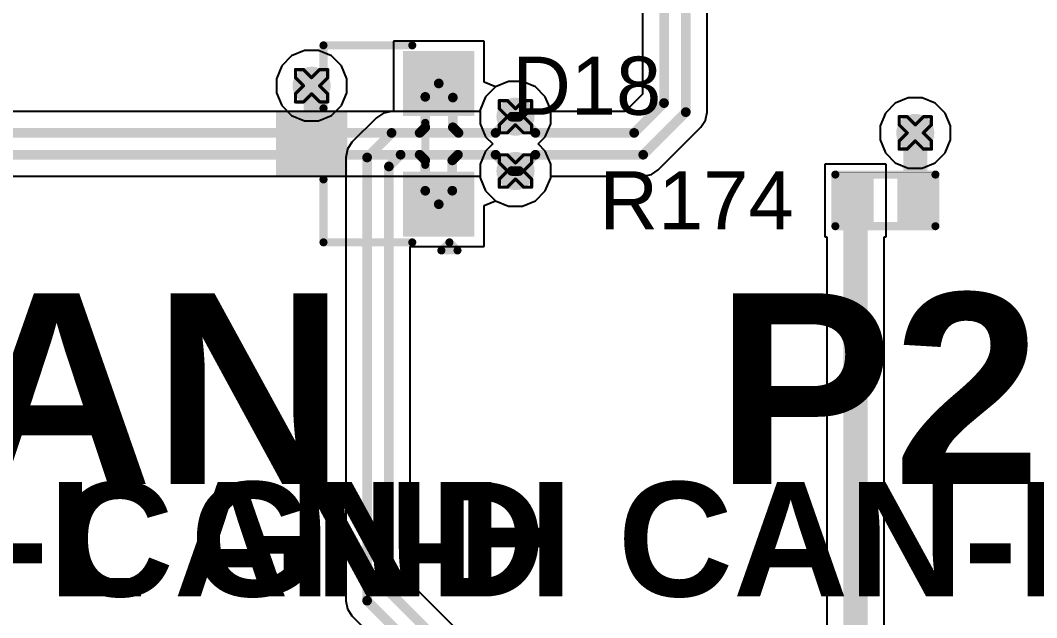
# Model space of a CAD drawing. Header units: inches. Extents: x -11 to 5379, y 0 to 5429.
# Drawn here: x 86.37 to 102.36, y 10.09 to 19.49 of the extents above; entities that cross this region are included whole.
import ezdxf

# ---------------------------------------------------------------- set-up
doc = ezdxf.new("R2010")
doc.units = ezdxf.units.IN
for name, color, linetype in [('Bottom Layer', 5, 'Continuous'), ('Drill Drawing', 1, 'Continuous'), ('GND', 16, 'Continuous'), ('PWR', 76, 'Continuous'), ('Top Layer', 1, 'Continuous'), ('Top Overlay', 2, 'Continuous'), ('Top Paste', 8, 'Continuous'), ('Top Solder', 216, 'Continuous'), ('Via Holes', 16, 'Continuous')]:
    doc.layers.add(name, color=color, linetype=linetype)
doc.styles.add('Arial', font='', dxfattribs={"height": 0.2})
doc.styles.add('Arial_Bold', font='', dxfattribs={"height": 0.2})
doc.styles.get('Arial').set_extended_font_data('Arial')
doc.styles.get('Arial_Bold').set_extended_font_data('Arial', bold=True)

# ---------------------------------------------------------------- blocks, each defined once
blk = doc.blocks.new('R___0402_303')
at = {"layer": 'Top Layer'}
for points in [[(-0.699, -0.318), (-0.699, 0.318), (-0.241, 0.318), (-0.241, -0.318)], [(0.241, -0.318), (0.241, 0.318), (0.699, 0.318), (0.699, -0.318)]]:
    blk.add_hatch(color=1, dxfattribs=at).paths.add_polyline_path(points)
at = {"layer": 'Top Paste'}
for points in [[(-0.699, -0.318), (-0.699, 0.318), (-0.241, 0.318), (-0.241, -0.318)], [(0.241, -0.318), (0.241, 0.318), (0.699, 0.318), (0.699, -0.318)]]:
    blk.add_hatch(color=8, dxfattribs=at).paths.add_polyline_path(points)
at = {"layer": 'Top Solder'}
for points in [[(-0.754, -0.373), (-0.754, 0.373), (-0.186, 0.373), (-0.186, -0.373)], [(0.186, -0.373), (0.186, 0.373), (0.754, 0.373), (0.754, -0.373)]]:
    blk.add_hatch(color=216, dxfattribs=at).paths.add_polyline_path(points)
at = {"layer": 'Top Overlay'}
for points in [[(-0.787, 0.406, 0.127, 0.127, 0), (-0.787, -0.406, 0.127, 0.127, 0)], [(0.787, 0.406, 0.127, 0.127, 0), (-0.787, 0.406, 0.127, 0.127, 0)], [(0.787, 0.406, 0.127, 0.127, 0), (0.787, -0.406, 0.127, 0.127, 0)], [(0.787, -0.406, 0.127, 0.127, 0), (-0.787, -0.406, 0.127, 0.127, 0)], [(0.813, -0.432, 0.00323, 0.00323, 0), (-0.813, -0.432, 0.00323, 0.00323, 0)]]:
    blk.add_lwpolyline(points, format="xyseb", dxfattribs=at)
for points in [[(-0.819, 0.406, 0.0635, 0.0635, 1), (-0.756, 0.406, 0.0635, 0.0635, 1)], [(-0.819, 0.406, 0.0635, 0.0635, 1), (-0.756, 0.406, 0.0635, 0.0635, 1)], [(0.756, 0.406, 0.0635, 0.0635, 1), (0.819, 0.406, 0.0635, 0.0635, 1)], [(0.756, 0.406, 0.0635, 0.0635, 1), (0.819, 0.406, 0.0635, 0.0635, 1)], [(-0.819, -0.406, 0.0635, 0.0635, 1), (-0.756, -0.406, 0.0635, 0.0635, 1)], [(-0.819, -0.406, 0.0635, 0.0635, 1), (-0.756, -0.406, 0.0635, 0.0635, 1)], [(-0.814, -0.432, 0.00161, 0.00161, 1), (-0.812, -0.432, 0.00161, 0.00161, 1)], [(0.756, -0.406, 0.0635, 0.0635, 1), (0.819, -0.406, 0.0635, 0.0635, 1)], [(0.756, -0.406, 0.0635, 0.0635, 1), (0.819, -0.406, 0.0635, 0.0635, 1)], [(0.812, -0.432, 0.00161, 0.00161, 1), (0.814, -0.432, 0.00161, 0.00161, 1)]]:
    blk.add_lwpolyline(points, format="xyseb", close=True, dxfattribs=at)
blk = doc.blocks.new('SOT_23_565')
at = {"layer": 'Top Layer'}
for points in [[(-0.41, 1.46), (0.41, 1.46), (0.41, 0.54), (-0.41, 0.54)], [(-1.36, -0.54), (-0.54, -0.54), (-0.54, -1.46), (-1.36, -1.46)], [(0.54, -0.54), (1.36, -0.54), (1.36, -1.46), (0.54, -1.46)]]:
    blk.add_hatch(color=1, dxfattribs=at).paths.add_polyline_path(points)
at = {"layer": 'Top Paste'}
for points in [[(-0.41, 1.46), (0.41, 1.46), (0.41, 0.54), (-0.41, 0.54)], [(-1.36, -0.54), (-0.54, -0.54), (-0.54, -1.46), (-1.36, -1.46)], [(0.54, -0.54), (1.36, -0.54), (1.36, -1.46), (0.54, -1.46)]]:
    blk.add_hatch(color=8, dxfattribs=at).paths.add_polyline_path(points)
at = {"layer": 'Top Solder'}
for points in [[(-0.512, 1.562), (0.512, 1.562), (0.512, 0.438), (-0.512, 0.438)], [(-1.462, -0.438), (-0.438, -0.438), (-0.438, -1.562), (-1.462, -1.562)], [(0.438, -0.438), (1.462, -0.438), (1.462, -1.562), (0.438, -1.562)]]:
    blk.add_hatch(color=216, dxfattribs=at).paths.add_polyline_path(points)
at = {"layer": 'Top Overlay'}
for points in [[(-1.549, 0.813, 0.127, 0.127, 0), (-0.559, 0.813, 0.127, 0.127, 0)], [(-1.549, 0.813, 0.127, 0.127, 0), (-1.549, -0.584, 0.127, 0.127, 0)], [(0.559, 0.813, 0.127, 0.127, 0), (1.549, 0.813, 0.127, 0.127, 0)], [(1.549, 0.813, 0.127, 0.127, 0), (1.549, -0.584, 0.127, 0.127, 0)], [(-0.33, -0.787, 0.127, 0.127, 0), (0.33, -0.787, 0.127, 0.127, 0)], [(-1.676, -1.041, 0.127, 0.127, 0), (-1.676, -1.295, 0.127, 0.127, 0)], [(-1.676, -1.041, 0.127, 0.127, 0), (-1.549, -1.168, 0.127, 0.127, 0)], [(-1.549, -1.168, 0.127, 0.127, 0), (-1.676, -1.295, 0.127, 0.127, 0)]]:
    blk.add_lwpolyline(points, format="xyseb", dxfattribs=at)
for points in [[(-1.581, 0.813, 0.0635, 0.0635, 1), (-1.518, 0.813, 0.0635, 0.0635, 1)], [(-1.581, 0.813, 0.0635, 0.0635, 1), (-1.518, 0.813, 0.0635, 0.0635, 1)], [(-0.591, 0.813, 0.0635, 0.0635, 1), (-0.527, 0.813, 0.0635, 0.0635, 1)], [(0.527, 0.813, 0.0635, 0.0635, 1), (0.591, 0.813, 0.0635, 0.0635, 1)], [(1.518, 0.813, 0.0635, 0.0635, 1), (1.581, 0.813, 0.0635, 0.0635, 1)], [(1.518, 0.813, 0.0635, 0.0635, 1), (1.581, 0.813, 0.0635, 0.0635, 1)], [(-1.581, -0.584, 0.0635, 0.0635, 1), (-1.518, -0.584, 0.0635, 0.0635, 1)], [(1.518, -0.584, 0.0635, 0.0635, 1), (1.581, -0.584, 0.0635, 0.0635, 1)], [(-0.362, -0.787, 0.0635, 0.0635, 1), (-0.298, -0.787, 0.0635, 0.0635, 1)], [(0.298, -0.787, 0.0635, 0.0635, 1), (0.362, -0.787, 0.0635, 0.0635, 1)], [(-1.708, -1.041, 0.0635, 0.0635, 1), (-1.645, -1.041, 0.0635, 0.0635, 1)], [(-1.708, -1.041, 0.0635, 0.0635, 1), (-1.645, -1.041, 0.0635, 0.0635, 1)], [(-1.581, -1.168, 0.0635, 0.0635, 1), (-1.518, -1.168, 0.0635, 0.0635, 1)], [(-1.581, -1.168, 0.0635, 0.0635, 1), (-1.518, -1.168, 0.0635, 0.0635, 1)], [(-1.708, -1.295, 0.0635, 0.0635, 1), (-1.645, -1.295, 0.0635, 0.0635, 1)], [(-1.708, -1.295, 0.0635, 0.0635, 1), (-1.645, -1.295, 0.0635, 0.0635, 1)]]:
    blk.add_lwpolyline(points, format="xyseb", close=True, dxfattribs=at)

msp = doc.modelspace()

# ---------------------------------------------------------------- hatches: boundary and pattern name
at = {"layer": 'Bottom Layer'}
h = msp.add_hatch(color=5, dxfattribs=at)
edge = h.paths.add_edge_path()
edge.add_arc((90.951, 18.459), 0.3, 0, 360)
h = msp.add_hatch(color=5, dxfattribs=at)
edge = h.paths.add_edge_path()
edge.add_arc((94.158, 17.972), 0.3, 0, 360)
h = msp.add_hatch(color=5, dxfattribs=at)
edge = h.paths.add_edge_path()
edge.add_arc((100.447, 17.717), 0.3, 0, 360)
h = msp.add_hatch(color=5, dxfattribs=at)
edge = h.paths.add_edge_path()
edge.add_arc((94.158, 17.118), 0.3, 0, 360)
at = {"layer": 'GND'}
h = msp.add_hatch(color=16, dxfattribs=at)
edge = h.paths.add_edge_path()
edge.add_arc((90.951, 18.459), 0.3, 0, 360)
h = msp.add_hatch(color=16, dxfattribs=at)
edge = h.paths.add_edge_path()
edge.add_arc((94.158, 17.972), 0.3, 0, 360)
h = msp.add_hatch(color=16, dxfattribs=at)
edge = h.paths.add_edge_path()
edge.add_arc((100.447, 17.717), 0.3, 0, 360)
h = msp.add_hatch(color=16, dxfattribs=at)
edge = h.paths.add_edge_path()
edge.add_arc((94.158, 17.118), 0.3, 0, 360)
at = {"layer": 'PWR'}
h = msp.add_hatch(color=76, dxfattribs=at)
edge = h.paths.add_edge_path()
edge.add_arc((90.951, 18.459), 0.3, 0, 360)
h = msp.add_hatch(color=76, dxfattribs=at)
edge = h.paths.add_edge_path()
edge.add_arc((94.158, 17.972), 0.3, 0, 360)
h = msp.add_hatch(color=76, dxfattribs=at)
edge = h.paths.add_edge_path()
edge.add_arc((100.447, 17.717), 0.3, 0, 360)
h = msp.add_hatch(color=76, dxfattribs=at)
edge = h.paths.add_edge_path()
edge.add_arc((94.158, 17.118), 0.3, 0, 360)
at = {"layer": 'Top Layer'}
h = msp.add_hatch(color=1, dxfattribs=at)
edge = h.paths.add_edge_path()
edge.add_arc((90.951, 18.459), 0.3, 0, 360)
h = msp.add_hatch(color=1, dxfattribs=at)
edge = h.paths.add_edge_path()
edge.add_arc((94.158, 17.972), 0.3, 0, 360)
h = msp.add_hatch(color=1, dxfattribs=at)
edge = h.paths.add_edge_path()
edge.add_arc((100.447, 17.717), 0.3, 0, 360)
h = msp.add_hatch(color=1, dxfattribs=at)
edge = h.paths.add_edge_path()
edge.add_arc((94.158, 17.118), 0.3, 0, 360)
at = {"layer": 'Via Holes'}
h = msp.add_hatch(color=7, dxfattribs=at)
edge = h.paths.add_edge_path()
edge.add_arc((90.951, 18.459), 0.15, 0, 360)
h = msp.add_hatch(color=7, dxfattribs=at)
edge = h.paths.add_edge_path()
edge.add_arc((94.158, 17.972), 0.15, 0, 360)
h = msp.add_hatch(color=7, dxfattribs=at)
edge = h.paths.add_edge_path()
edge.add_arc((100.447, 17.717), 0.15, 0, 360)
h = msp.add_hatch(color=7, dxfattribs=at)
edge = h.paths.add_edge_path()
edge.add_arc((94.158, 17.118), 0.15, 0, 360)

# ---------------------------------------------------------------- linework, layer by layer
at = {"layer": 'Bottom Layer'}
for p, q in [((93.844, 18.442), (93.688, 18.286)), ((94.048, 18.526), (93.844, 18.442)), ((94.268, 18.526), (94.048, 18.526)), ((94.472, 18.442), (94.268, 18.526)), ((94.627, 18.286), (94.472, 18.442)), ((93.688, 18.286), (93.604, 18.082)), ((94.712, 18.082), (94.627, 18.286)), ((93.604, 18.082), (93.604, 18.053)), ((94.712, 17.862), (94.712, 18.082)), ((93.604, 18.053), (85.889, 18.053)), ((94.627, 17.658), (94.712, 17.862)), ((94.514, 17.545), (94.627, 17.658)), ((94.627, 17.432), (94.514, 17.545)), ((94.712, 17.228), (94.627, 17.432)), ((94.712, 17.008), (94.712, 17.228)), ((86.031, 17.037), (93.604, 17.037)), ((93.604, 17.037), (93.604, 17.008)), ((93.604, 17.008), (93.688, 16.804)), ((94.627, 16.804), (94.712, 17.008)), ((93.688, 16.804), (93.844, 16.649)), ((94.472, 16.649), (94.627, 16.804)), ((93.844, 16.649), (94.048, 16.564)), ((94.268, 16.564), (94.472, 16.649)), ((94.048, 16.564), (94.268, 16.564))]:
    msp.add_line(p, q, dxfattribs=at)
for points in [[(93.845, 17.717, 0.152, 0.152, 0), (94.1, 17.972, 0.152, 0.152, 0)], [(94.1, 17.972, 0.152, 0.152, 0), (94.158, 17.972, 0.152, 0.152, 0)], [(85.889, 17.717, 0.152, 0.152, 0), (93.845, 17.717, 0.152, 0.152, 0)], [(86.031, 17.374, 0.152, 0.152, 0), (93.845, 17.374, 0.152, 0.152, 0)], [(93.845, 17.374, 0.152, 0.152, 0), (94.1, 17.118, 0.152, 0.152, 0)], [(94.1, 17.118, 0.152, 0.152, 0), (94.158, 17.118, 0.152, 0.152, 0)]]:
    msp.add_lwpolyline(points, format="xyseb", dxfattribs=at)
for points in [[(94.062, 17.972, 0.0762, 0.0762, 1), (94.138, 17.972, 0.0762, 0.0762, 1)], [(94.062, 17.972, 0.0762, 0.0762, 1), (94.138, 17.972, 0.0762, 0.0762, 1)], [(94.12, 17.972, 0.0762, 0.0762, 1), (94.196, 17.972, 0.0762, 0.0762, 1)], [(93.807, 17.717, 0.0762, 0.0762, 1), (93.883, 17.717, 0.0762, 0.0762, 1)], [(93.807, 17.717, 0.0762, 0.0762, 1), (93.883, 17.717, 0.0762, 0.0762, 1)], [(93.807, 17.374, 0.0762, 0.0762, 1), (93.883, 17.374, 0.0762, 0.0762, 1)], [(93.807, 17.374, 0.0762, 0.0762, 1), (93.883, 17.374, 0.0762, 0.0762, 1)], [(94.062, 17.118, 0.0762, 0.0762, 1), (94.138, 17.118, 0.0762, 0.0762, 1)], [(94.062, 17.118, 0.0762, 0.0762, 1), (94.138, 17.118, 0.0762, 0.0762, 1)], [(94.12, 17.118, 0.0762, 0.0762, 1), (94.196, 17.118, 0.0762, 0.0762, 1)]]:
    msp.add_lwpolyline(points, format="xyseb", close=True, dxfattribs=at)
at = {"layer": 'Drill Drawing'}
for points in [[(90.697, 18.586, 0.0508, 0.0508, 0), (90.697, 18.713, 0.0508, 0.0508, 0)], [(90.697, 18.713, 0.0508, 0.0508, 0), (90.824, 18.713, 0.0508, 0.0508, 0)], [(90.824, 18.713, 0.0508, 0.0508, 0), (90.951, 18.586, 0.0508, 0.0508, 0)], [(90.951, 18.586, 0.0508, 0.0508, 0), (91.078, 18.713, 0.0508, 0.0508, 0)], [(91.078, 18.713, 0.0508, 0.0508, 0), (91.205, 18.713, 0.0508, 0.0508, 0)], [(91.205, 18.586, 0.0508, 0.0508, 0), (91.205, 18.713, 0.0508, 0.0508, 0)], [(90.697, 18.586, 0.0508, 0.0508, 0), (90.824, 18.459, 0.0508, 0.0508, 0)], [(91.078, 18.459, 0.0508, 0.0508, 0), (91.205, 18.586, 0.0508, 0.0508, 0)], [(90.697, 18.332, 0.0508, 0.0508, 0), (90.824, 18.459, 0.0508, 0.0508, 0)], [(91.078, 18.459, 0.0508, 0.0508, 0), (91.205, 18.332, 0.0508, 0.0508, 0)], [(90.697, 18.205, 0.0508, 0.0508, 0), (90.697, 18.332, 0.0508, 0.0508, 0)], [(90.697, 18.205, 0.0508, 0.0508, 0), (90.824, 18.205, 0.0508, 0.0508, 0)], [(90.824, 18.205, 0.0508, 0.0508, 0), (90.951, 18.332, 0.0508, 0.0508, 0)], [(90.951, 18.332, 0.0508, 0.0508, 0), (91.078, 18.205, 0.0508, 0.0508, 0)], [(91.078, 18.205, 0.0508, 0.0508, 0), (91.205, 18.205, 0.0508, 0.0508, 0)], [(91.205, 18.205, 0.0508, 0.0508, 0), (91.205, 18.332, 0.0508, 0.0508, 0)], [(93.904, 18.099, 0.0508, 0.0508, 0), (93.904, 18.226, 0.0508, 0.0508, 0)], [(93.904, 18.226, 0.0508, 0.0508, 0), (94.031, 18.226, 0.0508, 0.0508, 0)], [(94.031, 18.226, 0.0508, 0.0508, 0), (94.158, 18.099, 0.0508, 0.0508, 0)], [(94.158, 18.099, 0.0508, 0.0508, 0), (94.285, 18.226, 0.0508, 0.0508, 0)], [(94.285, 18.226, 0.0508, 0.0508, 0), (94.412, 18.226, 0.0508, 0.0508, 0)], [(94.412, 18.099, 0.0508, 0.0508, 0), (94.412, 18.226, 0.0508, 0.0508, 0)], [(93.904, 18.099, 0.0508, 0.0508, 0), (94.031, 17.972, 0.0508, 0.0508, 0)], [(94.285, 17.972, 0.0508, 0.0508, 0), (94.412, 18.099, 0.0508, 0.0508, 0)], [(93.904, 17.845, 0.0508, 0.0508, 0), (94.031, 17.972, 0.0508, 0.0508, 0)], [(94.285, 17.972, 0.0508, 0.0508, 0), (94.412, 17.845, 0.0508, 0.0508, 0)], [(100.193, 17.844, 0.0508, 0.0508, 0), (100.193, 17.971, 0.0508, 0.0508, 0)], [(100.193, 17.971, 0.0508, 0.0508, 0), (100.32, 17.971, 0.0508, 0.0508, 0)], [(100.32, 17.971, 0.0508, 0.0508, 0), (100.447, 17.844, 0.0508, 0.0508, 0)], [(100.447, 17.844, 0.0508, 0.0508, 0), (100.574, 17.971, 0.0508, 0.0508, 0)], [(100.574, 17.971, 0.0508, 0.0508, 0), (100.701, 17.971, 0.0508, 0.0508, 0)], [(100.701, 17.844, 0.0508, 0.0508, 0), (100.701, 17.971, 0.0508, 0.0508, 0)], [(93.904, 17.718, 0.0508, 0.0508, 0), (93.904, 17.845, 0.0508, 0.0508, 0)], [(94.031, 17.718, 0.0508, 0.0508, 0), (94.158, 17.845, 0.0508, 0.0508, 0)], [(94.158, 17.845, 0.0508, 0.0508, 0), (94.285, 17.718, 0.0508, 0.0508, 0)], [(94.412, 17.718, 0.0508, 0.0508, 0), (94.412, 17.845, 0.0508, 0.0508, 0)], [(100.193, 17.844, 0.0508, 0.0508, 0), (100.32, 17.717, 0.0508, 0.0508, 0)], [(100.574, 17.717, 0.0508, 0.0508, 0), (100.701, 17.844, 0.0508, 0.0508, 0)], [(93.904, 17.718, 0.0508, 0.0508, 0), (94.031, 17.718, 0.0508, 0.0508, 0)], [(94.285, 17.718, 0.0508, 0.0508, 0), (94.412, 17.718, 0.0508, 0.0508, 0)], [(100.193, 17.59, 0.0508, 0.0508, 0), (100.32, 17.717, 0.0508, 0.0508, 0)], [(100.193, 17.463, 0.0508, 0.0508, 0), (100.193, 17.59, 0.0508, 0.0508, 0)], [(100.32, 17.463, 0.0508, 0.0508, 0), (100.447, 17.59, 0.0508, 0.0508, 0)], [(100.447, 17.59, 0.0508, 0.0508, 0), (100.574, 17.463, 0.0508, 0.0508, 0)], [(100.574, 17.717, 0.0508, 0.0508, 0), (100.701, 17.59, 0.0508, 0.0508, 0)], [(100.701, 17.463, 0.0508, 0.0508, 0), (100.701, 17.59, 0.0508, 0.0508, 0)], [(100.193, 17.463, 0.0508, 0.0508, 0), (100.32, 17.463, 0.0508, 0.0508, 0)], [(100.574, 17.463, 0.0508, 0.0508, 0), (100.701, 17.463, 0.0508, 0.0508, 0)], [(93.904, 17.245, 0.0508, 0.0508, 0), (93.904, 17.372, 0.0508, 0.0508, 0)], [(93.904, 17.372, 0.0508, 0.0508, 0), (94.031, 17.372, 0.0508, 0.0508, 0)], [(93.904, 17.245, 0.0508, 0.0508, 0), (94.031, 17.118, 0.0508, 0.0508, 0)], [(94.031, 17.372, 0.0508, 0.0508, 0), (94.158, 17.245, 0.0508, 0.0508, 0)], [(94.158, 17.245, 0.0508, 0.0508, 0), (94.285, 17.372, 0.0508, 0.0508, 0)], [(94.285, 17.372, 0.0508, 0.0508, 0), (94.412, 17.372, 0.0508, 0.0508, 0)], [(94.285, 17.118, 0.0508, 0.0508, 0), (94.412, 17.245, 0.0508, 0.0508, 0)], [(94.412, 17.245, 0.0508, 0.0508, 0), (94.412, 17.372, 0.0508, 0.0508, 0)], [(93.904, 16.991, 0.0508, 0.0508, 0), (94.031, 17.118, 0.0508, 0.0508, 0)], [(94.285, 17.118, 0.0508, 0.0508, 0), (94.412, 16.991, 0.0508, 0.0508, 0)], [(93.904, 16.864, 0.0508, 0.0508, 0), (93.904, 16.991, 0.0508, 0.0508, 0)], [(94.031, 16.864, 0.0508, 0.0508, 0), (94.158, 16.991, 0.0508, 0.0508, 0)], [(94.158, 16.991, 0.0508, 0.0508, 0), (94.285, 16.864, 0.0508, 0.0508, 0)], [(94.412, 16.864, 0.0508, 0.0508, 0), (94.412, 16.991, 0.0508, 0.0508, 0)], [(93.904, 16.864, 0.0508, 0.0508, 0), (94.031, 16.864, 0.0508, 0.0508, 0)], [(94.285, 16.864, 0.0508, 0.0508, 0), (94.412, 16.864, 0.0508, 0.0508, 0)]]:
    msp.add_lwpolyline(points, format="xyseb", dxfattribs=at)
for points in [[(90.684, 18.713, 0.0254, 0.0254, 1), (90.709, 18.713, 0.0254, 0.0254, 1)], [(90.684, 18.713, 0.0254, 0.0254, 1), (90.709, 18.713, 0.0254, 0.0254, 1)], [(90.811, 18.713, 0.0254, 0.0254, 1), (90.836, 18.713, 0.0254, 0.0254, 1)], [(90.811, 18.713, 0.0254, 0.0254, 1), (90.836, 18.713, 0.0254, 0.0254, 1)], [(91.065, 18.713, 0.0254, 0.0254, 1), (91.09, 18.713, 0.0254, 0.0254, 1)], [(91.065, 18.713, 0.0254, 0.0254, 1), (91.09, 18.713, 0.0254, 0.0254, 1)], [(91.192, 18.713, 0.0254, 0.0254, 1), (91.217, 18.713, 0.0254, 0.0254, 1)], [(91.192, 18.713, 0.0254, 0.0254, 1), (91.217, 18.713, 0.0254, 0.0254, 1)], [(90.684, 18.586, 0.0254, 0.0254, 1), (90.709, 18.586, 0.0254, 0.0254, 1)], [(90.684, 18.586, 0.0254, 0.0254, 1), (90.709, 18.586, 0.0254, 0.0254, 1)], [(90.938, 18.586, 0.0254, 0.0254, 1), (90.963, 18.586, 0.0254, 0.0254, 1)], [(90.938, 18.586, 0.0254, 0.0254, 1), (90.963, 18.586, 0.0254, 0.0254, 1)], [(91.192, 18.586, 0.0254, 0.0254, 1), (91.217, 18.586, 0.0254, 0.0254, 1)], [(91.192, 18.586, 0.0254, 0.0254, 1), (91.217, 18.586, 0.0254, 0.0254, 1)], [(90.811, 18.459, 0.0254, 0.0254, 1), (90.836, 18.459, 0.0254, 0.0254, 1)], [(90.811, 18.459, 0.0254, 0.0254, 1), (90.836, 18.459, 0.0254, 0.0254, 1)], [(91.065, 18.459, 0.0254, 0.0254, 1), (91.09, 18.459, 0.0254, 0.0254, 1)], [(91.065, 18.459, 0.0254, 0.0254, 1), (91.09, 18.459, 0.0254, 0.0254, 1)], [(90.684, 18.332, 0.0254, 0.0254, 1), (90.709, 18.332, 0.0254, 0.0254, 1)], [(90.684, 18.332, 0.0254, 0.0254, 1), (90.709, 18.332, 0.0254, 0.0254, 1)], [(90.684, 18.205, 0.0254, 0.0254, 1), (90.709, 18.205, 0.0254, 0.0254, 1)], [(90.684, 18.205, 0.0254, 0.0254, 1), (90.709, 18.205, 0.0254, 0.0254, 1)], [(90.811, 18.205, 0.0254, 0.0254, 1), (90.836, 18.205, 0.0254, 0.0254, 1)], [(90.811, 18.205, 0.0254, 0.0254, 1), (90.836, 18.205, 0.0254, 0.0254, 1)], [(90.938, 18.332, 0.0254, 0.0254, 1), (90.963, 18.332, 0.0254, 0.0254, 1)], [(90.938, 18.332, 0.0254, 0.0254, 1), (90.963, 18.332, 0.0254, 0.0254, 1)], [(91.065, 18.205, 0.0254, 0.0254, 1), (91.09, 18.205, 0.0254, 0.0254, 1)], [(91.065, 18.205, 0.0254, 0.0254, 1), (91.09, 18.205, 0.0254, 0.0254, 1)], [(91.192, 18.332, 0.0254, 0.0254, 1), (91.217, 18.332, 0.0254, 0.0254, 1)], [(91.192, 18.332, 0.0254, 0.0254, 1), (91.217, 18.332, 0.0254, 0.0254, 1)], [(91.192, 18.205, 0.0254, 0.0254, 1), (91.217, 18.205, 0.0254, 0.0254, 1)], [(91.192, 18.205, 0.0254, 0.0254, 1), (91.217, 18.205, 0.0254, 0.0254, 1)], [(93.891, 18.226, 0.0254, 0.0254, 1), (93.916, 18.226, 0.0254, 0.0254, 1)], [(93.891, 18.226, 0.0254, 0.0254, 1), (93.916, 18.226, 0.0254, 0.0254, 1)], [(94.018, 18.226, 0.0254, 0.0254, 1), (94.043, 18.226, 0.0254, 0.0254, 1)], [(94.018, 18.226, 0.0254, 0.0254, 1), (94.043, 18.226, 0.0254, 0.0254, 1)], [(94.272, 18.226, 0.0254, 0.0254, 1), (94.297, 18.226, 0.0254, 0.0254, 1)], [(94.272, 18.226, 0.0254, 0.0254, 1), (94.297, 18.226, 0.0254, 0.0254, 1)], [(94.399, 18.226, 0.0254, 0.0254, 1), (94.424, 18.226, 0.0254, 0.0254, 1)], [(94.399, 18.226, 0.0254, 0.0254, 1), (94.424, 18.226, 0.0254, 0.0254, 1)], [(93.891, 18.099, 0.0254, 0.0254, 1), (93.916, 18.099, 0.0254, 0.0254, 1)], [(93.891, 18.099, 0.0254, 0.0254, 1), (93.916, 18.099, 0.0254, 0.0254, 1)], [(94.145, 18.099, 0.0254, 0.0254, 1), (94.17, 18.099, 0.0254, 0.0254, 1)], [(94.145, 18.099, 0.0254, 0.0254, 1), (94.17, 18.099, 0.0254, 0.0254, 1)], [(94.399, 18.099, 0.0254, 0.0254, 1), (94.424, 18.099, 0.0254, 0.0254, 1)], [(94.399, 18.099, 0.0254, 0.0254, 1), (94.424, 18.099, 0.0254, 0.0254, 1)], [(94.018, 17.972, 0.0254, 0.0254, 1), (94.043, 17.972, 0.0254, 0.0254, 1)], [(94.018, 17.972, 0.0254, 0.0254, 1), (94.043, 17.972, 0.0254, 0.0254, 1)], [(94.272, 17.972, 0.0254, 0.0254, 1), (94.297, 17.972, 0.0254, 0.0254, 1)], [(94.272, 17.972, 0.0254, 0.0254, 1), (94.297, 17.972, 0.0254, 0.0254, 1)], [(100.18, 17.971, 0.0254, 0.0254, 1), (100.206, 17.971, 0.0254, 0.0254, 1)], [(100.18, 17.971, 0.0254, 0.0254, 1), (100.206, 17.971, 0.0254, 0.0254, 1)], [(100.307, 17.971, 0.0254, 0.0254, 1), (100.333, 17.971, 0.0254, 0.0254, 1)], [(100.307, 17.971, 0.0254, 0.0254, 1), (100.333, 17.971, 0.0254, 0.0254, 1)], [(100.561, 17.971, 0.0254, 0.0254, 1), (100.587, 17.971, 0.0254, 0.0254, 1)], [(100.561, 17.971, 0.0254, 0.0254, 1), (100.587, 17.971, 0.0254, 0.0254, 1)], [(100.688, 17.971, 0.0254, 0.0254, 1), (100.714, 17.971, 0.0254, 0.0254, 1)], [(100.688, 17.971, 0.0254, 0.0254, 1), (100.714, 17.971, 0.0254, 0.0254, 1)], [(93.891, 17.845, 0.0254, 0.0254, 1), (93.916, 17.845, 0.0254, 0.0254, 1)], [(93.891, 17.845, 0.0254, 0.0254, 1), (93.916, 17.845, 0.0254, 0.0254, 1)], [(94.145, 17.845, 0.0254, 0.0254, 1), (94.17, 17.845, 0.0254, 0.0254, 1)], [(94.145, 17.845, 0.0254, 0.0254, 1), (94.17, 17.845, 0.0254, 0.0254, 1)], [(94.399, 17.845, 0.0254, 0.0254, 1), (94.424, 17.845, 0.0254, 0.0254, 1)], [(94.399, 17.845, 0.0254, 0.0254, 1), (94.424, 17.845, 0.0254, 0.0254, 1)], [(100.18, 17.844, 0.0254, 0.0254, 1), (100.206, 17.844, 0.0254, 0.0254, 1)], [(100.18, 17.844, 0.0254, 0.0254, 1), (100.206, 17.844, 0.0254, 0.0254, 1)], [(100.434, 17.844, 0.0254, 0.0254, 1), (100.46, 17.844, 0.0254, 0.0254, 1)], [(100.434, 17.844, 0.0254, 0.0254, 1), (100.46, 17.844, 0.0254, 0.0254, 1)], [(100.688, 17.844, 0.0254, 0.0254, 1), (100.714, 17.844, 0.0254, 0.0254, 1)], [(100.688, 17.844, 0.0254, 0.0254, 1), (100.714, 17.844, 0.0254, 0.0254, 1)], [(93.891, 17.718, 0.0254, 0.0254, 1), (93.916, 17.718, 0.0254, 0.0254, 1)], [(93.891, 17.718, 0.0254, 0.0254, 1), (93.916, 17.718, 0.0254, 0.0254, 1)], [(94.018, 17.718, 0.0254, 0.0254, 1), (94.043, 17.718, 0.0254, 0.0254, 1)], [(94.018, 17.718, 0.0254, 0.0254, 1), (94.043, 17.718, 0.0254, 0.0254, 1)], [(94.272, 17.718, 0.0254, 0.0254, 1), (94.297, 17.718, 0.0254, 0.0254, 1)], [(94.272, 17.718, 0.0254, 0.0254, 1), (94.297, 17.718, 0.0254, 0.0254, 1)], [(94.399, 17.718, 0.0254, 0.0254, 1), (94.424, 17.718, 0.0254, 0.0254, 1)], [(94.399, 17.718, 0.0254, 0.0254, 1), (94.424, 17.718, 0.0254, 0.0254, 1)], [(100.18, 17.59, 0.0254, 0.0254, 1), (100.206, 17.59, 0.0254, 0.0254, 1)], [(100.18, 17.59, 0.0254, 0.0254, 1), (100.206, 17.59, 0.0254, 0.0254, 1)], [(100.307, 17.717, 0.0254, 0.0254, 1), (100.333, 17.717, 0.0254, 0.0254, 1)], [(100.307, 17.717, 0.0254, 0.0254, 1), (100.333, 17.717, 0.0254, 0.0254, 1)], [(100.434, 17.59, 0.0254, 0.0254, 1), (100.46, 17.59, 0.0254, 0.0254, 1)], [(100.434, 17.59, 0.0254, 0.0254, 1), (100.46, 17.59, 0.0254, 0.0254, 1)], [(100.561, 17.717, 0.0254, 0.0254, 1), (100.587, 17.717, 0.0254, 0.0254, 1)], [(100.561, 17.717, 0.0254, 0.0254, 1), (100.587, 17.717, 0.0254, 0.0254, 1)], [(100.688, 17.59, 0.0254, 0.0254, 1), (100.714, 17.59, 0.0254, 0.0254, 1)], [(100.688, 17.59, 0.0254, 0.0254, 1), (100.714, 17.59, 0.0254, 0.0254, 1)], [(100.18, 17.463, 0.0254, 0.0254, 1), (100.206, 17.463, 0.0254, 0.0254, 1)], [(100.18, 17.463, 0.0254, 0.0254, 1), (100.206, 17.463, 0.0254, 0.0254, 1)], [(100.307, 17.463, 0.0254, 0.0254, 1), (100.333, 17.463, 0.0254, 0.0254, 1)], [(100.307, 17.463, 0.0254, 0.0254, 1), (100.333, 17.463, 0.0254, 0.0254, 1)], [(100.561, 17.463, 0.0254, 0.0254, 1), (100.587, 17.463, 0.0254, 0.0254, 1)], [(100.561, 17.463, 0.0254, 0.0254, 1), (100.587, 17.463, 0.0254, 0.0254, 1)], [(100.688, 17.463, 0.0254, 0.0254, 1), (100.714, 17.463, 0.0254, 0.0254, 1)], [(100.688, 17.463, 0.0254, 0.0254, 1), (100.714, 17.463, 0.0254, 0.0254, 1)], [(93.891, 17.372, 0.0254, 0.0254, 1), (93.916, 17.372, 0.0254, 0.0254, 1)], [(93.891, 17.372, 0.0254, 0.0254, 1), (93.916, 17.372, 0.0254, 0.0254, 1)], [(93.891, 17.245, 0.0254, 0.0254, 1), (93.916, 17.245, 0.0254, 0.0254, 1)], [(93.891, 17.245, 0.0254, 0.0254, 1), (93.916, 17.245, 0.0254, 0.0254, 1)], [(94.018, 17.372, 0.0254, 0.0254, 1), (94.043, 17.372, 0.0254, 0.0254, 1)], [(94.018, 17.372, 0.0254, 0.0254, 1), (94.043, 17.372, 0.0254, 0.0254, 1)], [(94.145, 17.245, 0.0254, 0.0254, 1), (94.17, 17.245, 0.0254, 0.0254, 1)], [(94.145, 17.245, 0.0254, 0.0254, 1), (94.17, 17.245, 0.0254, 0.0254, 1)], [(94.272, 17.372, 0.0254, 0.0254, 1), (94.297, 17.372, 0.0254, 0.0254, 1)], [(94.272, 17.372, 0.0254, 0.0254, 1), (94.297, 17.372, 0.0254, 0.0254, 1)], [(94.399, 17.372, 0.0254, 0.0254, 1), (94.424, 17.372, 0.0254, 0.0254, 1)], [(94.399, 17.372, 0.0254, 0.0254, 1), (94.424, 17.372, 0.0254, 0.0254, 1)], [(94.399, 17.245, 0.0254, 0.0254, 1), (94.424, 17.245, 0.0254, 0.0254, 1)], [(94.399, 17.245, 0.0254, 0.0254, 1), (94.424, 17.245, 0.0254, 0.0254, 1)], [(94.018, 17.118, 0.0254, 0.0254, 1), (94.043, 17.118, 0.0254, 0.0254, 1)], [(94.018, 17.118, 0.0254, 0.0254, 1), (94.043, 17.118, 0.0254, 0.0254, 1)], [(94.272, 17.118, 0.0254, 0.0254, 1), (94.297, 17.118, 0.0254, 0.0254, 1)], [(94.272, 17.118, 0.0254, 0.0254, 1), (94.297, 17.118, 0.0254, 0.0254, 1)], [(93.891, 16.991, 0.0254, 0.0254, 1), (93.916, 16.991, 0.0254, 0.0254, 1)], [(93.891, 16.991, 0.0254, 0.0254, 1), (93.916, 16.991, 0.0254, 0.0254, 1)], [(94.145, 16.991, 0.0254, 0.0254, 1), (94.17, 16.991, 0.0254, 0.0254, 1)], [(94.145, 16.991, 0.0254, 0.0254, 1), (94.17, 16.991, 0.0254, 0.0254, 1)], [(94.399, 16.991, 0.0254, 0.0254, 1), (94.424, 16.991, 0.0254, 0.0254, 1)], [(94.399, 16.991, 0.0254, 0.0254, 1), (94.424, 16.991, 0.0254, 0.0254, 1)], [(93.891, 16.864, 0.0254, 0.0254, 1), (93.916, 16.864, 0.0254, 0.0254, 1)], [(93.891, 16.864, 0.0254, 0.0254, 1), (93.916, 16.864, 0.0254, 0.0254, 1)], [(94.018, 16.864, 0.0254, 0.0254, 1), (94.043, 16.864, 0.0254, 0.0254, 1)], [(94.018, 16.864, 0.0254, 0.0254, 1), (94.043, 16.864, 0.0254, 0.0254, 1)], [(94.272, 16.864, 0.0254, 0.0254, 1), (94.297, 16.864, 0.0254, 0.0254, 1)], [(94.272, 16.864, 0.0254, 0.0254, 1), (94.297, 16.864, 0.0254, 0.0254, 1)], [(94.399, 16.864, 0.0254, 0.0254, 1), (94.424, 16.864, 0.0254, 0.0254, 1)], [(94.399, 16.864, 0.0254, 0.0254, 1), (94.424, 16.864, 0.0254, 0.0254, 1)]]:
    msp.add_lwpolyline(points, format="xyseb", close=True, dxfattribs=at)
at = {"layer": 'GND'}
for p, q in [((93.844, 18.442), (93.688, 18.286)), ((94.048, 18.526), (93.844, 18.442)), ((94.268, 18.526), (94.048, 18.526)), ((94.472, 18.442), (94.268, 18.526)), ((94.627, 18.286), (94.472, 18.442)), ((93.688, 18.286), (93.604, 18.082)), ((94.712, 18.082), (94.627, 18.286)), ((93.604, 18.082), (93.604, 17.862)), ((94.712, 17.862), (94.712, 18.082)), ((93.604, 17.862), (93.688, 17.658)), ((94.627, 17.658), (94.712, 17.862)), ((93.688, 17.658), (93.801, 17.545)), ((94.514, 17.545), (94.627, 17.658)), ((93.688, 17.432), (93.604, 17.228)), ((93.801, 17.545), (93.688, 17.432)), ((94.627, 17.432), (94.514, 17.545)), ((94.712, 17.228), (94.627, 17.432)), ((93.604, 17.228), (93.604, 17.008)), ((94.712, 17.008), (94.712, 17.228)), ((93.604, 17.008), (93.688, 16.804)), ((94.627, 16.804), (94.712, 17.008)), ((93.688, 16.804), (93.844, 16.649)), ((94.472, 16.649), (94.627, 16.804)), ((93.844, 16.649), (94.048, 16.564)), ((94.268, 16.564), (94.472, 16.649)), ((94.048, 16.564), (94.268, 16.564))]:
    msp.add_line(p, q, dxfattribs=at)
at = {"layer": 'PWR'}
for p, q in [((90.637, 18.929), (90.481, 18.773)), ((90.84, 19.013), (90.637, 18.929)), ((91.061, 19.013), (90.84, 19.013)), ((91.264, 18.929), (91.061, 19.013)), ((91.42, 18.773), (91.264, 18.929)), ((90.481, 18.773), (90.397, 18.57)), ((91.505, 18.57), (91.42, 18.773)), ((90.397, 18.57), (90.397, 18.349)), ((91.505, 18.349), (91.505, 18.57)), ((93.844, 18.442), (93.688, 18.286)), ((94.048, 18.526), (93.844, 18.442)), ((94.268, 18.526), (94.048, 18.526)), ((94.472, 18.442), (94.268, 18.526)), ((94.627, 18.286), (94.472, 18.442)), ((90.397, 18.349), (90.481, 18.146)), ((91.42, 18.146), (91.505, 18.349)), ((93.688, 18.286), (93.604, 18.082)), ((94.712, 18.082), (94.627, 18.286)), ((100.337, 18.271), (100.133, 18.186)), ((100.557, 18.271), (100.337, 18.271)), ((100.761, 18.186), (100.557, 18.271)), ((90.481, 18.146), (90.637, 17.99)), ((91.264, 17.99), (91.42, 18.146)), ((93.604, 18.082), (93.604, 17.862)), ((94.712, 17.862), (94.712, 18.082)), ((100.133, 18.186), (99.977, 18.03)), ((100.917, 18.03), (100.761, 18.186)), ((90.637, 17.99), (90.84, 17.905)), ((91.061, 17.905), (91.264, 17.99)), ((99.977, 18.03), (99.893, 17.827)), ((101.001, 17.827), (100.917, 18.03)), ((90.84, 17.905), (91.061, 17.905)), ((93.604, 17.862), (93.688, 17.658)), ((94.627, 17.658), (94.712, 17.862)), ((99.893, 17.827), (99.893, 17.606)), ((101.001, 17.606), (101.001, 17.827)), ((93.688, 17.658), (93.801, 17.545)), ((94.514, 17.545), (94.627, 17.658)), ((99.893, 17.606), (99.977, 17.403)), ((100.917, 17.403), (101.001, 17.606)), ((93.688, 17.432), (93.604, 17.228)), ((93.801, 17.545), (93.688, 17.432)), ((94.627, 17.432), (94.514, 17.545)), ((94.712, 17.228), (94.627, 17.432)), ((99.977, 17.403), (100.133, 17.247)), ((100.761, 17.247), (100.917, 17.403)), ((93.604, 17.228), (93.604, 17.008)), ((94.712, 17.008), (94.712, 17.228)), ((100.133, 17.247), (100.337, 17.163)), ((100.337, 17.163), (100.557, 17.163)), ((100.557, 17.163), (100.761, 17.247)), ((93.604, 17.008), (93.688, 16.804)), ((94.627, 16.804), (94.712, 17.008)), ((93.688, 16.804), (93.844, 16.649)), ((94.472, 16.649), (94.627, 16.804)), ((93.844, 16.649), (94.048, 16.564)), ((94.268, 16.564), (94.472, 16.649)), ((94.048, 16.564), (94.268, 16.564))]:
    msp.add_line(p, q, dxfattribs=at)
at = {"layer": 'Top Layer'}
for p, q in [((97.174, 18.044), (97.174, 23.886)), ((96.158, 23.496), (96.158, 18.326)), ((93.665, 19.159), (92.237, 19.159)), ((92.237, 19.159), (92.237, 18.053)), ((93.665, 18.514), (93.665, 19.159)), ((93.842, 18.44), (93.665, 18.514)), ((93.844, 18.442), (93.842, 18.44)), ((94.048, 18.526), (93.844, 18.442)), ((94.268, 18.526), (94.048, 18.526)), ((94.472, 18.442), (94.268, 18.526)), ((94.627, 18.286), (94.472, 18.442)), ((94.712, 18.082), (94.627, 18.286)), ((96.158, 18.326), (95.885, 18.053)), ((94.712, 18.053), (94.712, 18.082)), ((91.971, 17.955), (91.586, 17.569)), ((92.08, 18.028), (91.971, 17.955)), ((92.209, 18.053), (92.08, 18.028)), ((92.237, 18.053), (92.209, 18.053)), ((95.885, 18.053), (94.712, 18.053)), ((97.076, 17.806), (97.149, 17.916)), ((97.149, 17.916), (97.174, 18.044)), ((96.405, 17.136), (97.076, 17.806)), ((91.513, 17.46), (91.487, 17.331)), ((91.586, 17.569), (91.513, 17.46)), ((91.487, 17.331), (91.487, 10.36)), ((96.296, 17.063), (96.405, 17.136)), ((99.99, 17.228), (99.025, 17.228)), ((99.025, 17.228), (99.025, 16.085)), ((99.99, 16.085), (99.99, 17.228)), ((94.627, 16.804), (94.712, 17.008)), ((94.712, 17.008), (94.712, 17.037)), ((94.712, 17.037), (96.167, 17.037)), ((96.167, 17.037), (96.296, 17.063)), ((94.472, 16.649), (94.627, 16.804)), ((93.665, 16.576), (93.842, 16.65)), ((93.842, 16.65), (93.844, 16.649)), ((93.844, 16.649), (94.048, 16.564)), ((94.268, 16.564), (94.472, 16.649)), ((93.665, 15.931), (93.665, 16.576)), ((94.048, 16.564), (94.268, 16.564)), ((99.025, 16.085), (99.054, 16.085)), ((99.054, 16.085), (99.054, 6.543)), ((99.96, 6.543), (99.96, 16.085)), ((99.96, 16.085), (99.99, 16.085)), ((92.503, 10.642), (92.503, 15.931)), ((92.503, 15.931), (93.665, 15.931)), ((97.05, 6.095), (92.503, 10.642)), ((91.487, 10.36), (91.513, 10.232)), ((91.513, 10.232), (91.586, 10.122)), ((91.586, 10.122), (94.97, 6.738))]:
    msp.add_line(p, q, dxfattribs=at)
for points in [[(96.837, 18.044, 0.152, 0.152, 0), (96.837, 23.886, 0.152, 0.152, 0)], [(96.495, 18.186, 0.152, 0.152, 0), (96.495, 23.744, 0.152, 0.152, 0)], [(90.951, 17.545, 0.254, 0.254, 0), (90.951, 18.459, 0.254, 0.254, 0)], [(92.739, 18.284, 0.152, 0.152, 0), (92.951, 18.495, 0.152, 0.152, 0)], [(92.951, 18.495, 0.152, 0.152, 0), (93.173, 18.273, 0.152, 0.152, 0)], [(92.739, 17.806, 0.152, 0.152, 0), (92.739, 18.284, 0.152, 0.152, 0)], [(93.173, 17.806, 0.152, 0.152, 0), (93.173, 18.273, 0.152, 0.152, 0)], [(96.025, 17.717, 0.152, 0.152, 0), (96.495, 18.186, 0.152, 0.152, 0)], [(96.167, 17.374, 0.152, 0.152, 0), (96.837, 18.044, 0.152, 0.152, 0)], [(93.845, 17.717, 0.152, 0.152, 0), (94.1, 17.972, 0.152, 0.152, 0)], [(94.1, 17.972, 0.152, 0.152, 0), (94.158, 17.972, 0.152, 0.152, 0)], [(94.158, 17.972, 0.152, 0.152, 0), (94.215, 17.972, 0.152, 0.152, 0)], [(94.215, 17.972, 0.152, 0.152, 0), (94.471, 17.717, 0.152, 0.152, 0)], [(100.447, 16.656, 0.381, 0.381, 0), (100.447, 17.717, 0.381, 0.381, 0)], [(91.824, 17.331, 0.152, 0.152, 0), (92.209, 17.717, 0.152, 0.152, 0)], [(92.209, 17.717, 0.152, 0.152, 0), (92.65, 17.717, 0.152, 0.152, 0)], [(92.65, 17.717, 0.152, 0.152, 0), (92.739, 17.806, 0.152, 0.152, 0)], [(93.173, 17.806, 0.152, 0.152, 0), (93.262, 17.717, 0.152, 0.152, 0)], [(93.262, 17.717, 0.152, 0.152, 0), (93.845, 17.717, 0.152, 0.152, 0)], [(94.471, 17.717, 0.152, 0.152, 0), (96.025, 17.717, 0.152, 0.152, 0)], [(92.167, 17.189, 0.152, 0.152, 0), (92.351, 17.374, 0.152, 0.152, 0)], [(92.351, 17.374, 0.152, 0.152, 0), (92.65, 17.374, 0.152, 0.152, 0)], [(92.65, 17.374, 0.152, 0.152, 0), (92.739, 17.285, 0.152, 0.152, 0)], [(93.164, 17.285, 0.152, 0.152, 0), (93.253, 17.374, 0.152, 0.152, 0)], [(93.253, 17.374, 0.152, 0.152, 0), (93.845, 17.374, 0.152, 0.152, 0)], [(93.845, 17.374, 0.152, 0.152, 0), (94.1, 17.118, 0.152, 0.152, 0)], [(94.215, 17.118, 0.152, 0.152, 0), (94.471, 17.374, 0.152, 0.152, 0)], [(94.471, 17.374, 0.152, 0.152, 0), (96.167, 17.374, 0.152, 0.152, 0)], [(91.824, 10.36, 0.152, 0.152, 0), (91.824, 17.331, 0.152, 0.152, 0)], [(92.739, 16.807, 0.152, 0.152, 0), (92.739, 17.285, 0.152, 0.152, 0)], [(93.164, 16.808, 0.152, 0.152, 0), (93.164, 17.285, 0.152, 0.152, 0)], [(92.167, 10.503, 0.152, 0.152, 0), (92.167, 17.189, 0.152, 0.152, 0)], [(94.1, 17.118, 0.152, 0.152, 0), (94.158, 17.118, 0.152, 0.152, 0)], [(94.158, 17.118, 0.152, 0.152, 0), (94.215, 17.118, 0.152, 0.152, 0)], [(92.739, 16.807, 0.152, 0.152, 0), (92.951, 16.595, 0.152, 0.152, 0)], [(92.951, 16.595, 0.152, 0.152, 0), (93.164, 16.808, 0.152, 0.152, 0)], [(99.507, 4.845, 0.381, 0.381, 0), (99.507, 16.656, 0.381, 0.381, 0)], [(92.167, 10.503, 0.152, 0.152, 0), (96.812, 5.857, 0.152, 0.152, 0)], [(91.824, 10.36, 0.152, 0.152, 0), (96.469, 5.715, 0.152, 0.152, 0)]]:
    msp.add_lwpolyline(points, format="xyseb", dxfattribs=at)
for points in [[(90.887, 18.459, 0.127, 0.127, 1), (91.014, 18.459, 0.127, 0.127, 1)], [(92.913, 18.495, 0.0762, 0.0762, 1), (92.989, 18.495, 0.0762, 0.0762, 1)], [(92.913, 18.495, 0.0762, 0.0762, 1), (92.989, 18.495, 0.0762, 0.0762, 1)], [(92.701, 18.284, 0.0762, 0.0762, 1), (92.777, 18.284, 0.0762, 0.0762, 1)], [(92.701, 18.284, 0.0762, 0.0762, 1), (92.777, 18.284, 0.0762, 0.0762, 1)], [(93.135, 18.273, 0.0762, 0.0762, 1), (93.211, 18.273, 0.0762, 0.0762, 1)], [(93.135, 18.273, 0.0762, 0.0762, 1), (93.211, 18.273, 0.0762, 0.0762, 1)], [(96.456, 18.186, 0.0762, 0.0762, 1), (96.533, 18.186, 0.0762, 0.0762, 1)], [(96.456, 18.186, 0.0762, 0.0762, 1), (96.533, 18.186, 0.0762, 0.0762, 1)], [(96.799, 18.044, 0.0762, 0.0762, 1), (96.876, 18.044, 0.0762, 0.0762, 1)], [(96.799, 18.044, 0.0762, 0.0762, 1), (96.876, 18.044, 0.0762, 0.0762, 1)], [(94.062, 17.972, 0.0762, 0.0762, 1), (94.138, 17.972, 0.0762, 0.0762, 1)], [(94.062, 17.972, 0.0762, 0.0762, 1), (94.138, 17.972, 0.0762, 0.0762, 1)], [(94.12, 17.972, 0.0762, 0.0762, 1), (94.196, 17.972, 0.0762, 0.0762, 1)], [(94.12, 17.972, 0.0762, 0.0762, 1), (94.196, 17.972, 0.0762, 0.0762, 1)], [(94.177, 17.972, 0.0762, 0.0762, 1), (94.253, 17.972, 0.0762, 0.0762, 1)], [(94.177, 17.972, 0.0762, 0.0762, 1), (94.253, 17.972, 0.0762, 0.0762, 1)], [(100.352, 17.717, 0.191, 0.191, 1), (100.542, 17.717, 0.191, 0.191, 1)], [(92.171, 17.717, 0.0762, 0.0762, 1), (92.247, 17.717, 0.0762, 0.0762, 1)], [(92.171, 17.717, 0.0762, 0.0762, 1), (92.247, 17.717, 0.0762, 0.0762, 1)], [(92.612, 17.717, 0.0762, 0.0762, 1), (92.688, 17.717, 0.0762, 0.0762, 1)], [(92.612, 17.717, 0.0762, 0.0762, 1), (92.688, 17.717, 0.0762, 0.0762, 1)], [(92.701, 17.806, 0.0762, 0.0762, 1), (92.777, 17.806, 0.0762, 0.0762, 1)], [(92.701, 17.806, 0.0762, 0.0762, 1), (92.777, 17.806, 0.0762, 0.0762, 1)], [(93.135, 17.806, 0.0762, 0.0762, 1), (93.211, 17.806, 0.0762, 0.0762, 1)], [(93.135, 17.806, 0.0762, 0.0762, 1), (93.211, 17.806, 0.0762, 0.0762, 1)], [(93.224, 17.717, 0.0762, 0.0762, 1), (93.3, 17.717, 0.0762, 0.0762, 1)], [(93.224, 17.717, 0.0762, 0.0762, 1), (93.3, 17.717, 0.0762, 0.0762, 1)], [(93.807, 17.717, 0.0762, 0.0762, 1), (93.883, 17.717, 0.0762, 0.0762, 1)], [(93.807, 17.717, 0.0762, 0.0762, 1), (93.883, 17.717, 0.0762, 0.0762, 1)], [(94.433, 17.717, 0.0762, 0.0762, 1), (94.509, 17.717, 0.0762, 0.0762, 1)], [(94.433, 17.717, 0.0762, 0.0762, 1), (94.509, 17.717, 0.0762, 0.0762, 1)], [(95.987, 17.717, 0.0762, 0.0762, 1), (96.063, 17.717, 0.0762, 0.0762, 1)], [(95.987, 17.717, 0.0762, 0.0762, 1), (96.063, 17.717, 0.0762, 0.0762, 1)], [(90.887, 17.545, 0.127, 0.127, 1), (91.014, 17.545, 0.127, 0.127, 1)], [(92.313, 17.374, 0.0762, 0.0762, 1), (92.389, 17.374, 0.0762, 0.0762, 1)], [(92.313, 17.374, 0.0762, 0.0762, 1), (92.389, 17.374, 0.0762, 0.0762, 1)], [(92.612, 17.374, 0.0762, 0.0762, 1), (92.688, 17.374, 0.0762, 0.0762, 1)], [(92.612, 17.374, 0.0762, 0.0762, 1), (92.688, 17.374, 0.0762, 0.0762, 1)], [(93.215, 17.374, 0.0762, 0.0762, 1), (93.291, 17.374, 0.0762, 0.0762, 1)], [(93.215, 17.374, 0.0762, 0.0762, 1), (93.291, 17.374, 0.0762, 0.0762, 1)], [(93.807, 17.374, 0.0762, 0.0762, 1), (93.883, 17.374, 0.0762, 0.0762, 1)], [(93.807, 17.374, 0.0762, 0.0762, 1), (93.883, 17.374, 0.0762, 0.0762, 1)], [(94.433, 17.374, 0.0762, 0.0762, 1), (94.509, 17.374, 0.0762, 0.0762, 1)], [(94.433, 17.374, 0.0762, 0.0762, 1), (94.509, 17.374, 0.0762, 0.0762, 1)], [(96.129, 17.374, 0.0762, 0.0762, 1), (96.205, 17.374, 0.0762, 0.0762, 1)], [(96.129, 17.374, 0.0762, 0.0762, 1), (96.205, 17.374, 0.0762, 0.0762, 1)], [(91.786, 17.331, 0.0762, 0.0762, 1), (91.862, 17.331, 0.0762, 0.0762, 1)], [(91.786, 17.331, 0.0762, 0.0762, 1), (91.862, 17.331, 0.0762, 0.0762, 1)], [(92.701, 17.285, 0.0762, 0.0762, 1), (92.777, 17.285, 0.0762, 0.0762, 1)], [(92.701, 17.285, 0.0762, 0.0762, 1), (92.777, 17.285, 0.0762, 0.0762, 1)], [(93.126, 17.285, 0.0762, 0.0762, 1), (93.202, 17.285, 0.0762, 0.0762, 1)], [(93.126, 17.285, 0.0762, 0.0762, 1), (93.202, 17.285, 0.0762, 0.0762, 1)], [(92.129, 17.189, 0.0762, 0.0762, 1), (92.205, 17.189, 0.0762, 0.0762, 1)], [(92.129, 17.189, 0.0762, 0.0762, 1), (92.205, 17.189, 0.0762, 0.0762, 1)], [(94.062, 17.118, 0.0762, 0.0762, 1), (94.138, 17.118, 0.0762, 0.0762, 1)], [(94.062, 17.118, 0.0762, 0.0762, 1), (94.138, 17.118, 0.0762, 0.0762, 1)], [(94.12, 17.118, 0.0762, 0.0762, 1), (94.196, 17.118, 0.0762, 0.0762, 1)], [(94.12, 17.118, 0.0762, 0.0762, 1), (94.196, 17.118, 0.0762, 0.0762, 1)], [(94.177, 17.118, 0.0762, 0.0762, 1), (94.253, 17.118, 0.0762, 0.0762, 1)], [(94.177, 17.118, 0.0762, 0.0762, 1), (94.253, 17.118, 0.0762, 0.0762, 1)], [(92.701, 16.807, 0.0762, 0.0762, 1), (92.777, 16.807, 0.0762, 0.0762, 1)], [(92.701, 16.807, 0.0762, 0.0762, 1), (92.777, 16.807, 0.0762, 0.0762, 1)], [(93.126, 16.808, 0.0762, 0.0762, 1), (93.202, 16.808, 0.0762, 0.0762, 1)], [(93.126, 16.808, 0.0762, 0.0762, 1), (93.202, 16.808, 0.0762, 0.0762, 1)], [(99.412, 16.656, 0.191, 0.191, 1), (99.602, 16.656, 0.191, 0.191, 1)], [(100.352, 16.656, 0.191, 0.191, 1), (100.542, 16.656, 0.191, 0.191, 1)], [(92.913, 16.595, 0.0762, 0.0762, 1), (92.989, 16.595, 0.0762, 0.0762, 1)], [(92.913, 16.595, 0.0762, 0.0762, 1), (92.989, 16.595, 0.0762, 0.0762, 1)], [(92.129, 10.503, 0.0762, 0.0762, 1), (92.205, 10.503, 0.0762, 0.0762, 1)], [(92.129, 10.503, 0.0762, 0.0762, 1), (92.205, 10.503, 0.0762, 0.0762, 1)], [(91.786, 10.36, 0.0762, 0.0762, 1), (91.862, 10.36, 0.0762, 0.0762, 1)], [(91.786, 10.36, 0.0762, 0.0762, 1), (91.862, 10.36, 0.0762, 0.0762, 1)]]:
    msp.add_lwpolyline(points, format="xyseb", close=True, dxfattribs=at)

# ---------------------------------------------------------------- block references
for name, p, rotation in [('SOT_23_565', (91.951, 17.545), 90), ('R___0402_303', (99.977, 16.656), 180)]:
    msp.add_blockref(name, p, dxfattribs=dict(rotation=rotation))

# ---------------------------------------------------------------- texts
at = {"layer": 'Top Overlay'}
for s, height, style, p in [('D18', 0.9144, 'Arial', (94.107, 18.002)), ('R174', 0.9144, 'Arial', (95.479, 16.199)), ('P1     CAN     P2', 3, 'Arial_Bold', (71.454, 12.195)), ('CAN-H CAN-L GND', 1.8, 'Arial_Bold', (71.725, 10.427)), ('CAN-H CAN-L GND', 1.8, 'Arial_Bold', (86.965, 10.427))]:
    msp.add_text(s, height=height, dxfattribs=dict(at, style=style)).set_placement(p)

doc.saveas('drawing.dxf')
